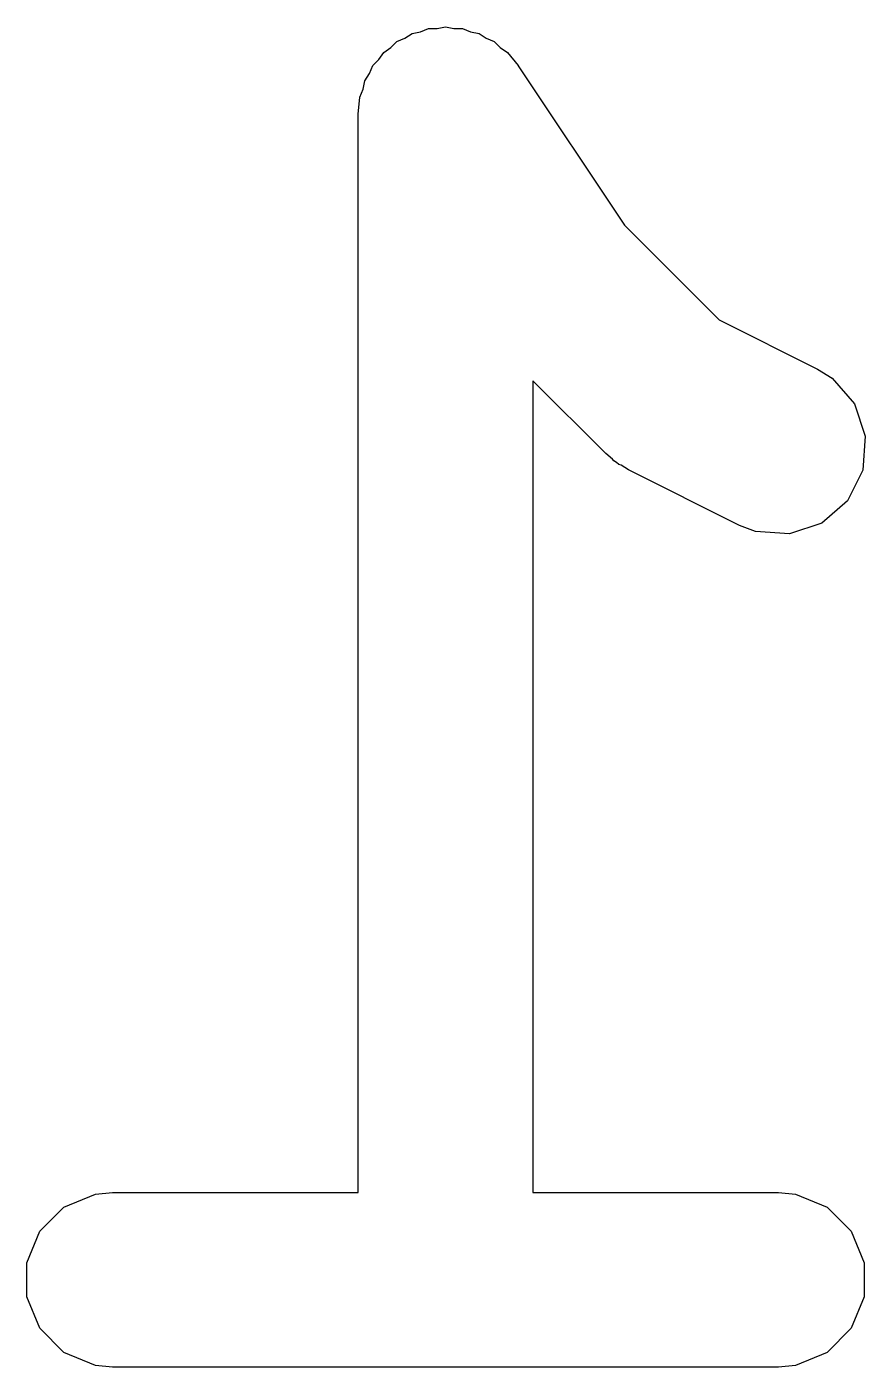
# Model space of a CAD drawing. Extents: x 3.93 to 7.47, y -4.9 to -2.95.
# Drawn here: x 6.18241 to 6.21073, y -3.15408 to -3.1088 of the extents above; entities that cross this region are included whole.
import ezdxf

# ---------------------------------------------------------------- set-up
doc = ezdxf.new("R2010")
doc.units = 0
doc.header["$MEASUREMENT"] = 0
doc.layers.add('BLACK', color=7, linetype='CONTINUOUS')

msp = doc.modelspace()

# ---------------------------------------------------------------- linework, layer by layer
at = {"layer": 'BLACK', "linetype": 'CONTINUOUS'}
for p, q in [((6.195184, -3.109187), (6.195427, -3.109025)), ((6.195427, -3.109025), (6.195711, -3.108968)), ((6.195711, -3.108968), (6.195978, -3.108858)), ((6.195978, -3.108858), (6.19627, -3.108858)), ((6.19627, -3.108858), (6.196557, -3.108801)), ((6.196557, -3.108801), (6.196841, -3.108858)), ((6.196841, -3.108858), (6.19713, -3.108858)), ((6.19713, -3.108858), (6.1974, -3.10897)), ((6.1974, -3.10897), (6.197687, -3.109027)), ((6.197687, -3.109027), (6.197927, -3.109188)), ((6.194468, -3.109664), (6.194709, -3.109503)), ((6.194709, -3.109503), (6.194914, -3.109299)), ((6.194914, -3.109299), (6.195184, -3.109187)), ((6.197927, -3.109188), (6.198195, -3.109299)), ((6.198195, -3.109299), (6.198401, -3.109505)), ((6.198401, -3.109505), (6.198644, -3.109668)), ((6.194099, -3.110113), (6.194306, -3.109907)), ((6.194306, -3.109907), (6.194468, -3.109664)), ((6.198644, -3.109668), (6.199007, -3.110111)), ((6.193827, -3.110621), (6.193988, -3.110381)), ((6.193988, -3.110381), (6.194099, -3.110113)), ((6.199007, -3.110111), (6.199009, -3.110113)), ((6.199009, -3.110113), (6.19901, -3.110114)), ((6.19901, -3.110114), (6.199011, -3.110116)), ((6.199011, -3.110116), (6.202598, -3.115497)), ((6.19377, -3.110908), (6.193827, -3.110621)), ((6.193602, -3.111748), (6.193658, -3.111178)), ((6.193658, -3.111178), (6.19377, -3.110908)), ((6.193601, -3.111751), (6.193602, -3.111748)), ((6.193602, -3.111752), (6.193601, -3.111751)), ((6.193601, -3.111754), (6.193602, -3.111752)), ((6.193601, -3.148171), (6.193601, -3.111754)), ((6.202598, -3.115497), (6.205802, -3.118701)), ((6.205802, -3.118701), (6.209123, -3.120361)), ((6.209123, -3.120361), (6.209613, -3.12067)), ((6.201965, -3.123216), (6.199507, -3.120757)), ((6.199507, -3.120757), (6.199507, -3.148171)), ((6.209613, -3.12067), (6.210368, -3.12154)), ((6.210368, -3.12154), (6.210732, -3.122633)), ((6.210732, -3.122633), (6.210651, -3.123782)), ((6.202192, -3.123401), (6.201965, -3.123216)), ((6.202243, -3.12346), (6.202192, -3.123401)), ((6.202331, -3.123516), (6.202243, -3.12346)), ((6.202413, -3.123583), (6.202331, -3.123516)), ((6.202485, -3.123613), (6.202413, -3.123583)), ((6.202733, -3.123769), (6.202485, -3.123613)), ((6.206482, -3.125643), (6.202733, -3.123769)), ((6.210651, -3.123782), (6.210135, -3.124813)), ((6.210135, -3.124813), (6.209265, -3.125568)), ((6.207023, -3.12585), (6.206482, -3.125643)), ((6.209265, -3.125568), (6.208172, -3.125932)), ((6.208172, -3.125932), (6.207023, -3.12585)), ((6.183665, -3.148669), (6.184729, -3.148228)), ((6.184729, -3.148228), (6.185306, -3.148171)), ((6.185306, -3.148171), (6.193601, -3.148171)), ((6.199507, -3.148171), (6.207803, -3.148171)), ((6.207803, -3.148171), (6.208379, -3.148228)), ((6.208379, -3.148228), (6.209443, -3.148669)), ((6.18285, -3.149483), (6.183665, -3.148669)), ((6.209443, -3.148669), (6.210258, -3.149483)), ((6.182409, -3.150548), (6.18285, -3.149483)), ((6.210258, -3.149483), (6.210699, -3.150548)), ((6.182409, -3.1517), (6.182409, -3.150548)), ((6.210699, -3.150548), (6.210699, -3.1517)), ((6.18285, -3.152764), (6.182409, -3.1517)), ((6.210699, -3.1517), (6.210258, -3.152764)), ((6.183665, -3.153579), (6.18285, -3.152764)), ((6.210258, -3.152764), (6.209443, -3.153579)), ((6.184729, -3.15402), (6.183665, -3.153579)), ((6.209443, -3.153579), (6.208379, -3.15402)), ((6.185306, -3.154077), (6.184729, -3.15402)), ((6.207803, -3.154077), (6.185306, -3.154077)), ((6.208379, -3.15402), (6.207803, -3.154077))]:
    msp.add_line(p, q, dxfattribs=at)

doc.saveas('drawing.dxf')
